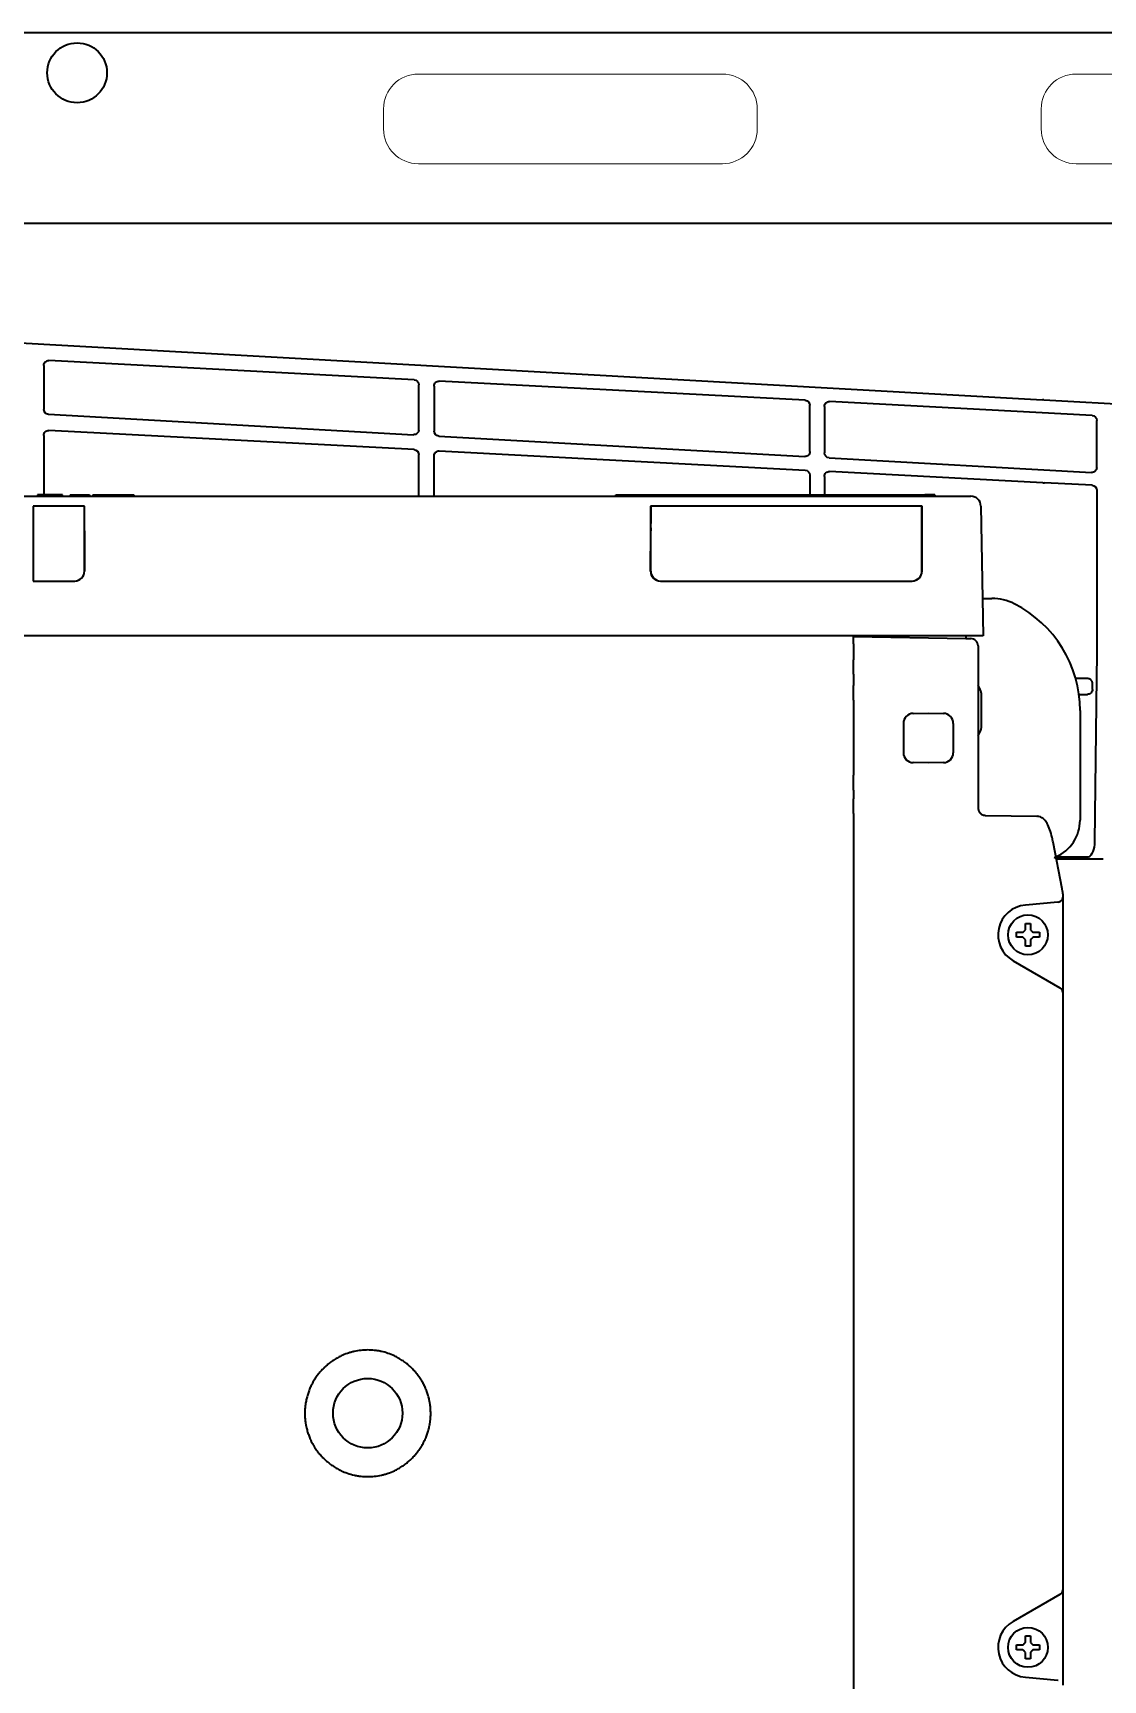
# Model space of a CAD drawing. Extents: x 5809 to 10669, y -850 to 3886.
# Drawn here: x 8497.3 to 8712, y 3497 to 3827.5 of the extents above; entities that cross this region are included whole.
import ezdxf

# ---------------------------------------------------------------- set-up
doc = ezdxf.new("R2010")
doc.units = 0
doc.header["$LTSCALE"] = 5
doc.layers.get('0').update_dxf_attribs({"linetype": 'CONTINUOUS', "lineweight": 0})
doc.layers.add('1', color=7, linetype='CONTINUOUS', true_color=0xffffff)

msp = doc.modelspace()

# ---------------------------------------------------------------- linework, layer by layer
for p, q in [((8635.64, 3819.28), (8574.64, 3819.28)), ((8767.64, 3819.28), (8706.64, 3819.28)), ((8567.64, 3812.28), (8567.64, 3808.28)), ((8642.64, 3808.28), (8642.64, 3812.28)), ((8699.64, 3812.28), (8699.64, 3808.28)), ((8574.64, 3801.28), (8635.64, 3801.28)), ((8706.64, 3801.28), (8767.64, 3801.28))]:
    msp.add_line(p, q)
for centre, start, end in [((8574.64, 3812.28), 90, 180), ((8635.64, 3812.28), 0, 90), ((8706.64, 3812.28), 90, 180), ((8574.64, 3808.28), 180, 270), ((8635.64, 3808.28), 270, 0), ((8706.64, 3808.28), 180, 270)]:
    msp.add_arc(centre, 7, start, end)
at = {"layer": '1', "color": 7, "linetype": 'Continuous', "lineweight": 35}
for p, q in [((9230.14, 3827.53), (8376.14, 3827.53)), ((9178.12, 3789.28), (8428.03, 3789.28)), ((8415.47, 3769.74), (8699.86, 3753.89)), ((8573.77, 3757.92), (8500.49, 3761.77)), ((8499.44, 3760.77), (8499.44, 3751.98)), ((8574.71, 3747.9), (8574.71, 3756.92)), ((8577.78, 3756.66), (8577.78, 3747.62)), ((8652.28, 3753.8), (8578.83, 3757.65)), ((8653.22, 3743.52), (8653.22, 3752.8)), ((8656.12, 3752.54), (8656.12, 3743.25)), ((8709.83, 3750.76), (8657.17, 3753.54)), ((8700.19, 3753.87), (8803.03, 3748.3)), ((8500.38, 3750.99), (8573.66, 3746.9)), ((8710.78, 3740.33), (8710.78, 3749.76)), ((8499.44, 3746.75), (8499.44, 3734.83)), ((8573.77, 3743.9), (8500.49, 3747.75)), ((8578.72, 3746.62), (8652.17, 3742.52)), ((8574.71, 3734.53), (8574.71, 3742.91)), ((8577.78, 3734.53), (8577.78, 3742.64)), ((8578.83, 3743.63), (8652.28, 3739.78)), ((8657.07, 3742.25), (8709.73, 3739.33)), ((8653.22, 3738.78), (8653.22, 3734.83)), ((8699.94, 3737.27), (8657.17, 3739.52)), ((8656.12, 3738.52), (8656.12, 3734.83)), ((8709.83, 3736.74), (8700.26, 3737.26)), ((8710.78, 3735.74), (8710.78, 3705.87)), ((8443.43, 3734.53), (8685.52, 3734.53)), ((8497.34, 3732.53), (8497.33, 3717.53)), ((8507.62, 3732.53), (8497.34, 3732.53)), ((8497.35, 3732.28), (8497.34, 3717.53)), ((8498.22, 3734.83), (8498.22, 3734.53)), ((8503.22, 3734.83), (8498.22, 3734.83)), ((8503.22, 3734.53), (8503.22, 3734.83)), ((8504.72, 3734.83), (8508.63, 3734.83)), ((8504.72, 3734.83), (8504.72, 3734.53)), ((8507.63, 3719.53), (8507.62, 3732.53)), ((8508.63, 3734.83), (8508.63, 3734.53)), ((8509.31, 3734.83), (8517.55, 3734.83)), ((8509.31, 3734.83), (8509.31, 3734.53)), ((8517.55, 3734.83), (8517.55, 3734.53)), ((8614.27, 3734.83), (8616.27, 3734.83)), ((8614.27, 3734.53), (8614.27, 3734.83)), ((8616.27, 3734.83), (8676.27, 3734.83)), ((8621.24, 3732.53), (8621.23, 3719.53)), ((8675.71, 3732.53), (8621.24, 3732.53)), ((8621.28, 3732.28), (8621.27, 3729.1)), ((8641.19, 3734.83), (8641.19, 3734.98)), ((8675.68, 3719.53), (8675.67, 3732.28)), ((8675.71, 3719.53), (8675.71, 3732.53)), ((8678.27, 3734.83), (8676.27, 3734.83)), ((8678.27, 3734.83), (8678.27, 3734.53)), ((8687.52, 3732.56), (8687.97, 3706.53)), ((8507.61, 3727.63), (8507.62, 3719.53)), ((8621.25, 3719.53), (8621.26, 3727.63)), ((8621.23, 3719.53), (8621.25, 3719.53)), ((8675.68, 3719.53), (8675.71, 3719.53)), ((8497.33, 3717.53), (8505.62, 3717.53)), ((8623.23, 3717.53), (8673.71, 3717.53)), ((8687.84, 3714.03), (8689.73, 3714.03)), ((8685.97, 3706.53), (8442.97, 3706.53)), ((8661.97, 3704.91), (8661.97, 3706.41)), ((8661.97, 3706.41), (8684.52, 3706.02)), ((8684.47, 3706.53), (8684.47, 3706.02)), ((8684.52, 3706.02), (8685.5, 3706)), ((8687.97, 3706.53), (8685.97, 3706.53)), ((8661.97, 3704.91), (8661.97, 3701.74)), ((8686.97, 3704.5), (8686.97, 3701.74)), ((8661.97, 3698.81), (8661.97, 3701.74)), ((8661.97, 3698.81), (8661.97, 3696.55)), ((8661.97, 3693.62), (8661.97, 3696.55)), ((8686.97, 3698.62), (8686.97, 3696.35)), ((8708.83, 3697.95), (8706.55, 3697.95)), ((8706.57, 3697.88), (8706.57, 3697.88)), ((8709.92, 3695.77), (8709.92, 3696.99)), ((8710.74, 3698.27), (8710.33, 3665.22)), ((8661.97, 3693.62), (8661.97, 3678.54)), ((8686.97, 3693.62), (8686.97, 3678.54)), ((8687.67, 3688.78), (8687.67, 3694.28)), ((8707.2, 3694.77), (8708.92, 3694.77)), ((8708.92, 3694.77), (8708.92, 3694.77)), ((8673.94, 3690.97), (8676.97, 3691.03)), ((8676.97, 3691.03), (8680.01, 3690.97)), ((8707.42, 3691.53), (8707.42, 3669.53)), ((8671.97, 3688.97), (8671.97, 3683.08)), ((8681.97, 3688.97), (8681.97, 3683.08)), ((8676.97, 3681.03), (8673.94, 3681.08)), ((8680.01, 3681.08), (8676.97, 3681.03)), ((8661.97, 3675.59), (8661.97, 3678.54)), ((8686.97, 3675.84), (8686.97, 3674.06)), ((8661.97, 3675.59), (8661.97, 3673.82)), ((8661.97, 3670.86), (8661.97, 3673.82)), ((8661.97, 3670.86), (8661.97, 3411.24)), ((8687.71, 3670.65), (8687.74, 3670.69)), ((8688.45, 3670.5), (8698.74, 3670.32)), ((8703.82, 3655.73), (8702.02, 3665.12)), ((8708.83, 3662.12), (8703.36, 3662.12)), ((8712.04, 3661.71), (8703.36, 3661.71)), ((8702.99, 3653.08), (8696.45, 3652.5)), ((8703.06, 3653.08), (8702.99, 3653.08)), ((8703.97, 3654.76), (8703.97, 3654.08)), ((8703.97, 3654.08), (8703.97, 3652.07)), ((8703.97, 3652.07), (8703.97, 3637.27)), ((8694.67, 3646.53), (8694.67, 3647.03)), ((8694.67, 3646.03), (8694.67, 3646.53)), ((8699.27, 3647.03), (8699.27, 3646.53)), ((8699.27, 3646.53), (8699.27, 3646.03)), ((8693.97, 3641.33), (8703.4, 3635.89)), ((8703.97, 3637.27), (8703.97, 3634.98)), ((8703.4, 3635.89), (8703.47, 3635.85)), ((8703.97, 3634.98), (8703.97, 3515.07)), ((8703.4, 3514.17), (8693.97, 3508.72)), ((8703.47, 3514.21), (8703.4, 3514.17)), ((8703.97, 3515.07), (8703.97, 3512.78)), ((8703.97, 3512.78), (8703.97, 3497.98)), ((8694.67, 3503.53), (8694.67, 3504.03)), ((8699.27, 3504.03), (8699.27, 3503.53)), ((8694.67, 3503.03), (8694.67, 3503.53)), ((8699.27, 3503.53), (8699.27, 3503.03)), ((8696.45, 3497.55), (8702.99, 3496.98)), ((8703.97, 3497.98), (8703.97, 3495.97)), ((8702.99, 3496.98), (8703.06, 3496.97))]:
    msp.add_line(p, q, dxfattribs=at)
at = {"layer": '1', "color": 51, "linetype": 'Continuous', "lineweight": 13}
for p, q in [((8616.27, 3734.83), (8616.27, 3734.53)), ((8676.27, 3734.53), (8676.27, 3734.83))]:
    msp.add_line(p, q, dxfattribs=at)
at = {"layer": '1', "color": 7, "linetype": 'Continuous', "lineweight": 35}
for centre, radius in [((8506.14, 3819.53), 6), ((8696.97, 3646.53), 4), ((8564.47, 3550.53), 6.97), ((8696.97, 3503.53), 4)]:
    msp.add_circle(centre, radius, dxfattribs=at)
for centre, radius, start, end in [((8685.52, 3732.53), 2, 1, 90), ((8689.73, 3704.03), 10, 63.2345, 90), ((8683.42, 3691.53), 24, 0, 63.2345), ((8685.47, 3704.5), 1.5, 0, 89), ((8683.42, 3694.28), 4.25, 0, 33.3561), ((8673.97, 3688.97), 2, 91, 180), ((8679.97, 3688.97), 2, 0, 89), ((8683.42, 3688.78), 4.25, 326.6439, 0), ((8673.97, 3683.08), 2, 180, 269), ((8679.97, 3683.08), 2, 271, 0), ((8688.47, 3672), 1.5, 240.8126, 269), ((8699.42, 3669.53), 8, 293.2873, 0), ((8702.97, 3654.08), 1, 275, 0), ((8696.97, 3646.53), 6, 95, 240), ((8702.97, 3634.98), 1, 0, 60), ((8702.97, 3515.07), 1, 300, 0), ((8696.97, 3503.53), 6, 120, 265)]:
    msp.add_arc(centre, radius, start, end, dxfattribs=at)
at = {"layer": '1', "color": 7, "linetype": 'Continuous', "lineweight": 35, "extrusion": (0, 0, -1)}
for centre, major_axis, ratio, start_param, end_param in [((8500.44, 3760.77), (0.829, 0.56), 0.999069, 3.735813, 5.359692), ((8573.71, 3756.92), (0.996, 0.091), 0.99936, -1.425283, 0.090602), ((8578.78, 3756.66), (0.829, 0.56), 0.999069, 3.735813, 5.359692), ((8500.44, 3751.98), (-0.821, 0.571), 0.999112, 4.158901, 5.674785), ((8652.22, 3752.8), (0.996, 0.091), 0.99936, -1.425283, 0.090602), ((8657.12, 3752.54), (0.829, 0.56), 0.999069, 3.735813, 5.359692), ((8700.19, 3754.43), (-10.7, 0.58), 0.052331, 4.709548, 4.740214), ((8709.78, 3749.76), (-0.947, 0.321), 0.99941, 1.29871, 2.814595), ((8500.44, 3746.75), (0.865, 0.501), 0.998992, 3.666843, 5.290721), ((8573.71, 3747.9), (-0.996, 0.089), 0.999321, 3.053132, 4.677011), ((8578.78, 3747.62), (-0.821, 0.571), 0.999112, 4.158901, 5.674785), ((8573.71, 3742.9), (-0.999, 0.037), 0.999278, 1.58848, 3.104364), ((8578.78, 3742.64), (0.829, 0.56), 0.999069, 3.735813, 5.359692), ((8652.22, 3743.52), (-0.996, 0.089), 0.999321, 3.053132, 4.677011), ((8657.12, 3743.25), (-0.821, 0.571), 0.999112, 4.158901, 5.674785), ((8652.22, 3738.78), (0.996, 0.091), 0.99936, -1.425283, 0.090602), ((8657.12, 3738.52), (0.829, 0.56), 0.999069, 3.735813, 5.359692), ((8709.78, 3740.33), (-0.312, 0.954), 0.996071, 1.887026, 3.510904), ((8700.26, 3736.69), (-10.7, 0.58), 0.052331, 1.537291, 1.567956), ((8709.78, 3735.74), (-0.947, 0.321), 0.99941, 1.29871, 2.814595), ((8710.55, 3705.87), (0, 13.25), 0.017455, 1.570796, 2.181662), ((8708.83, 3698.05), (-1.9, 0), 0.052408, 4.665466, 4.712389), ((8708.92, 3695.78), (0, 1), 0.995902, 1.570796, 3.141593), ((8708.83, 3665.28), (0, 3.21), 0.466805, 1.58825, 2.942977), ((8703.37, 3663.71), (-1.49, 1.34), 0.998167, 4.418866, 4.568634)]:
    msp.add_ellipse(centre, major_axis=major_axis, ratio=ratio, start_param=start_param, end_param=end_param, dxfattribs=at)
at = {"layer": '1', "color": 7, "linetype": 'Continuous', "lineweight": 35}
for centre, major_axis, ratio, start_param, end_param in [((8621.28, 3732.28), (0, 0.25), 0.034921, 0, 1.553343), ((8675.66, 3732.28), (0, 0.25), 0.034921, -1.553343, 0), ((8621.17, 3729.15), (0, 3), 0.034921, 4.389487, 4.694936), ((8621.33, 3727.56), (0, 2), 0.034921, 1.247894, 1.53589), ((8505.62, 3719.53), (-1.91, 0.6), 0.998143, 1.876469, 3.447265), ((8505.62, 3719.53), (-1.7, 1.05), 0.998638, 2.15093, 3.695533), ((8623.23, 3719.53), (1.9, 0.63), 0.998478, 2.819577, 4.390373), ((8623.26, 3719.53), (1.7, 1.05), 0.998638, 2.587653, 4.158449), ((8673.68, 3719.53), (-1.85, 0.77), 0.999139, 1.963648, 3.534444), ((8673.71, 3719.53), (-1.9, 0.63), 0.998478, 1.892812, 3.463608)]:
    msp.add_ellipse(centre, major_axis=major_axis, ratio=ratio, start_param=start_param, end_param=end_param, dxfattribs=at)
for points, degree, knots in [([(8686.97, 3701.74), (8686.97, 3700.92), (8686.97, 3700.2), (8686.97, 3698.99), (8686.97, 3698.62)], 2, [0, 0, 0, 0.5, 0.5, 1, 1, 1]), ([(8709.92, 3696.99), (8709.92, 3697), (8709.92, 3697.02), (8709.92, 3697.06), (8709.92, 3697.08), (8709.91, 3697.13), (8709.91, 3697.16), (8709.9, 3697.21), (8709.89, 3697.23), (8709.88, 3697.26), (8709.88, 3697.28), (8709.86, 3697.32), (8709.85, 3697.35), (8709.83, 3697.41), (8709.81, 3697.44), (8709.78, 3697.49), (8709.77, 3697.51), (8709.73, 3697.56), (8709.71, 3697.58), (8709.67, 3697.63), (8709.65, 3697.65), (8709.61, 3697.69), (8709.59, 3697.71), (8709.54, 3697.75), (8709.52, 3697.77), (8709.44, 3697.82), (8709.39, 3697.85), (8709.31, 3697.88), (8709.3, 3697.88), (8709.26, 3697.89), (8709.25, 3697.9), (8709.2, 3697.91), (8709.17, 3697.92), (8709.1, 3697.94), (8709.07, 3697.94), (8709, 3697.95), (8708.96, 3697.95), (8708.92, 3697.95)], 3, [0, 0, 0, 0, 0.03125, 0.03125, 0.0625, 0.0625, 0.125, 0.125, 0.15625, 0.15625, 0.1875, 0.1875, 0.25, 0.25, 0.3125, 0.3125, 0.375, 0.375, 0.4375, 0.4375, 0.5, 0.5, 0.5625, 0.5625, 0.625, 0.625, 0.75, 0.75, 0.78125, 0.78125, 0.8125, 0.8125, 0.875, 0.875, 0.9375, 0.9375, 1, 1, 1, 1]), ([(8686.97, 3672), (8686.97, 3672), (8686.97, 3672), (8686.97, 3671.96), (8686.98, 3671.86), (8687, 3671.72), (8687.02, 3671.62), (8687.03, 3671.57)], 3, [0, 0, 0, 0, 0.000025, 0.000025, 0.33335, 0.666675, 1, 1, 1, 1]), ([(8687.03, 3671.57), (8687.04, 3671.57), (8687.04, 3671.56), (8687.05, 3671.54), (8687.05, 3671.52), (8687.06, 3671.51), (8687.06, 3671.49), (8687.07, 3671.47), (8687.08, 3671.45), (8687.08, 3671.44), (8687.09, 3671.42), (8687.1, 3671.4), (8687.1, 3671.39), (8687.11, 3671.37), (8687.12, 3671.35), (8687.13, 3671.33), (8687.14, 3671.32), (8687.15, 3671.3), (8687.16, 3671.28), (8687.16, 3671.27), (8687.17, 3671.25), (8687.18, 3671.23), (8687.19, 3671.22), (8687.2, 3671.2), (8687.21, 3671.18), (8687.23, 3671.17), (8687.24, 3671.15), (8687.25, 3671.13), (8687.26, 3671.12), (8687.27, 3671.1), (8687.28, 3671.09), (8687.3, 3671.07), (8687.31, 3671.06), (8687.32, 3671.04), (8687.33, 3671.02), (8687.35, 3671.01), (8687.36, 3670.99), (8687.37, 3670.98), (8687.39, 3670.96), (8687.4, 3670.95), (8687.42, 3670.93), (8687.43, 3670.92), (8687.45, 3670.91), (8687.46, 3670.89), (8687.48, 3670.88), (8687.49, 3670.86), (8687.51, 3670.85), (8687.53, 3670.84), (8687.54, 3670.82), (8687.56, 3670.81), (8687.58, 3670.8), (8687.59, 3670.78), (8687.61, 3670.77), (8687.63, 3670.76), (8687.65, 3670.75), (8687.67, 3670.74), (8687.68, 3670.72), (8687.7, 3670.71), (8687.72, 3670.7), (8687.74, 3670.69), (8687.74, 3670.69)], 3, [0, 0, 0, 0, 0.015471, 0.031003, 0.046598, 0.062255, 0.077974, 0.093755, 0.109598, 0.125503, 0.141471, 0.1575, 0.173591, 0.189745, 0.20596, 0.222238, 0.238578, 0.25498, 0.271444, 0.28797, 0.304558, 0.321209, 0.337921, 0.354696, 0.371533, 0.388432, 0.405393, 0.422416, 0.439502, 0.456649, 0.473859, 0.491131, 0.508465, 0.525861, 0.54332, 0.56084, 0.578423, 0.596068, 0.613775, 0.631545, 0.649376, 0.66727, 0.685226, 0.703245, 0.721325, 0.739468, 0.757673, 0.77594, 0.794269, 0.812661, 0.831115, 0.849631, 0.868209, 0.886849, 0.905552, 0.924317, 0.943145, 0.962034, 0.980986, 1, 1, 1, 1]), ([(8702.02, 3665.12), (8701.96, 3665.44), (8701.77, 3666.35), (8701.39, 3667.68), (8700.9, 3668.82), (8700.34, 3669.61), (8699.63, 3670.17), (8699.05, 3670.29), (8698.74, 3670.32)], 3, [0, 0, 0, 0, 0.11439, 0.340211, 0.575406, 0.741928, 0.873905, 1, 1, 1, 1]), ([(8703.36, 3661.71), (8703.36, 3661.71), (8703.34, 3661.71), (8703.32, 3661.71), (8703.3, 3661.71), (8703.28, 3661.71), (8703.25, 3661.71), (8703.23, 3661.71), (8703.21, 3661.71), (8703.19, 3661.72), (8703.17, 3661.72), (8703.14, 3661.72), (8703.12, 3661.72), (8703.1, 3661.73), (8703.08, 3661.73), (8703.06, 3661.73), (8703.04, 3661.74), (8703.01, 3661.74), (8702.99, 3661.74), (8702.97, 3661.75), (8702.95, 3661.75), (8702.93, 3661.76), (8702.91, 3661.76), (8702.89, 3661.77), (8702.86, 3661.77), (8702.84, 3661.78), (8702.82, 3661.78), (8702.8, 3661.79), (8702.78, 3661.79), (8702.76, 3661.8), (8702.74, 3661.81), (8702.72, 3661.81), (8702.7, 3661.82), (8702.68, 3661.83), (8702.65, 3661.84), (8702.63, 3661.84), (8702.61, 3661.85), (8702.59, 3661.86), (8702.57, 3661.87), (8702.55, 3661.88), (8702.53, 3661.89), (8702.52, 3661.89), (8702.51, 3661.9)], 3, [0, 0, 0, 0, 0.024913, 0.049823, 0.074731, 0.099637, 0.124542, 0.149446, 0.17435, 0.199254, 0.22416, 0.249067, 0.273976, 0.298889, 0.323805, 0.348725, 0.37365, 0.39858, 0.423516, 0.448458, 0.473408, 0.498365, 0.52333, 0.548304, 0.573288, 0.598282, 0.623286, 0.648301, 0.673328, 0.698368, 0.72342, 0.748486, 0.773565, 0.798659, 0.823768, 0.848893, 0.874034, 0.899192, 0.924367, 0.949559, 0.97477, 1, 1, 1, 1]), ([(8703.36, 3662.12), (8703.31, 3662.12), (8703.25, 3662.12), (8703.13, 3662.13), (8703.07, 3662.14), (8702.96, 3662.16), (8702.9, 3662.17), (8702.82, 3662.2), (8702.79, 3662.21), (8702.74, 3662.23), (8702.71, 3662.24), (8702.68, 3662.26)], 3, [0, 0, 0, 0, 0.25, 0.25, 0.5, 0.5, 0.75, 0.75, 0.875, 0.875, 1, 1, 1, 1]), ([(8709.13, 3662.13), (8709.08, 3662.12), (8709.03, 3662.12), (8708.93, 3662.12), (8708.88, 3662.12), (8708.83, 3662.12)], 3, [0, 0, 0, 0, 0.5, 0.5, 1, 1, 1, 1]), ([(8694.67, 3647.03), (8694.88, 3647.03), (8695.09, 3647.03), (8695.41, 3647.03), (8695.52, 3647.03), (8695.74, 3647.03), (8695.86, 3647.03), (8695.97, 3647.03)], 3, [0, 0, 0, 0, 0.5, 0.5, 0.75, 0.75, 1, 1, 1, 1]), ([(8697.47, 3648.83), (8697.47, 3648.62), (8697.47, 3648.41), (8697.47, 3648.09), (8697.47, 3647.98), (8697.47, 3647.75), (8697.47, 3647.64), (8697.47, 3647.53)], 3, [0, 0, 0, 0, 0.5, 0.5, 0.75, 0.75, 1, 1, 1, 1]), ([(8696.47, 3644.23), (8696.47, 3644.43), (8696.47, 3644.64), (8696.47, 3644.96), (8696.47, 3645.07), (8696.47, 3645.3), (8696.47, 3645.41), (8696.47, 3645.53)], 3, [0, 0, 0, 0, 0.5, 0.5, 0.75, 0.75, 1, 1, 1, 1]), ([(8699.27, 3646.03), (8699.07, 3646.03), (8698.86, 3646.03), (8698.54, 3646.03), (8698.43, 3646.03), (8698.2, 3646.03), (8698.09, 3646.03), (8697.97, 3646.03)], 3, [0, 0, 0, 0, 0.5, 0.5, 0.75, 0.75, 1, 1, 1, 1]), ([(8559.14, 3562.01), (8558.87, 3561.89), (8558.6, 3561.75), (8558.08, 3561.45), (8557.57, 3561.14), (8556.84, 3560.63), (8556.37, 3560.25), (8556.03, 3559.95), (8555.92, 3559.85), (8555.76, 3559.69), (8555.7, 3559.64), (8555.6, 3559.53), (8555.33, 3559.27), (8554.88, 3558.77), (8554.32, 3558.07), (8553.81, 3557.33), (8553.51, 3556.81), (8553.33, 3556.48), (8553.3, 3556.41), (8553.23, 3556.28), (8553.19, 3556.21), (8553.09, 3556.01), (8553.03, 3555.87), (8552.84, 3555.46), (8552.62, 3554.91), (8552.34, 3554.06), (8552.19, 3553.48), (8552.06, 3552.9), (8552.01, 3552.6), (8551.96, 3552.23), (8551.95, 3552.15), (8551.93, 3552), (8551.9, 3551.78), (8551.88, 3551.55), (8551.85, 3551.1), (8551.83, 3550.51), (8551.86, 3549.61), (8551.92, 3549.02), (8551.99, 3548.57), (8552.02, 3548.35), (8552.06, 3548.13), (8552.09, 3547.98), (8552.11, 3547.91), (8552.19, 3547.54), (8552.26, 3547.25), (8552.43, 3546.67), (8552.61, 3546.11), (8552.95, 3545.28), (8553.21, 3544.74), (8553.43, 3544.34), (8553.5, 3544.21), (8553.62, 3544.02), (8553.65, 3543.95), (8553.73, 3543.82), (8553.93, 3543.5), (8554.31, 3542.95), (8554.87, 3542.25), (8555.47, 3541.59), (8555.91, 3541.17), (8556.19, 3540.92), (8556.24, 3540.87), (8556.36, 3540.78), (8556.42, 3540.73), (8556.59, 3540.58), (8556.71, 3540.49), (8557.07, 3540.21), (8557.56, 3539.87), (8558.32, 3539.4), (8558.86, 3539.12), (8559.13, 3538.99)], 3, [0, 0, 0, 0, 0.03125, 0.03125, 0.0625, 0.09375, 0.125, 0.125, 0.140625, 0.140625, 0.148438, 0.148438, 0.15625, 0.1875, 0.21875, 0.25, 0.28125, 0.28125, 0.289063, 0.289063, 0.296875, 0.296875, 0.3125, 0.3125, 0.34375, 0.375, 0.40625, 0.40625, 0.4375, 0.4375, 0.445313, 0.445313, 0.453125, 0.46875, 0.46875, 0.5, 0.53125, 0.5625, 0.5625, 0.578125, 0.585938, 0.585938, 0.59375, 0.59375, 0.625, 0.625, 0.65625, 0.6875, 0.71875, 0.71875, 0.734375, 0.734375, 0.742188, 0.742188, 0.75, 0.78125, 0.8125, 0.84375, 0.875, 0.875, 0.882812, 0.882812, 0.890625, 0.890625, 0.90625, 0.90625, 0.9375, 0.96875, 1, 1, 1, 1]), ([(8569.81, 3562.01), (8569.39, 3562.21), (8568.54, 3562.56), (8567.66, 3562.81), (8567.15, 3562.92), (8567.09, 3562.93), (8566.98, 3562.96), (8566.81, 3562.99), (8566.64, 3563.02), (8566.3, 3563.08), (8566.08, 3563.11), (8565.39, 3563.18), (8564.93, 3563.21), (8564.01, 3563.21), (8563.1, 3563.16), (8562.19, 3563.01), (8561.69, 3562.9), (8561.63, 3562.88), (8561.52, 3562.86), (8561.35, 3562.81), (8561.18, 3562.77), (8560.85, 3562.68), (8560.63, 3562.61), (8559.98, 3562.38), (8559.56, 3562.21), (8559.14, 3562.01)], 3, [0, 0, 0, 0, 0.125, 0.25, 0.25, 0.265625, 0.265625, 0.28125, 0.3125, 0.3125, 0.375, 0.375, 0.5, 0.5, 0.625, 0.75, 0.75, 0.765625, 0.765625, 0.78125, 0.8125, 0.8125, 0.875, 0.875, 1, 1, 1, 1]), ([(8569.81, 3538.99), (8570.09, 3539.12), (8570.35, 3539.26), (8570.88, 3539.55), (8571.39, 3539.86), (8572.12, 3540.38), (8572.58, 3540.76), (8572.92, 3541.06), (8573.03, 3541.16), (8573.19, 3541.32), (8573.25, 3541.37), (8573.35, 3541.48), (8573.62, 3541.74), (8574.07, 3542.24), (8574.63, 3542.94), (8575.14, 3543.68), (8575.44, 3544.2), (8575.62, 3544.53), (8575.65, 3544.6), (8575.72, 3544.73), (8575.76, 3544.8), (8575.86, 3545), (8575.92, 3545.14), (8576.11, 3545.55), (8576.33, 3546.1), (8576.61, 3546.95), (8576.76, 3547.53), (8576.88, 3548.11), (8576.94, 3548.41), (8576.99, 3548.78), (8577, 3548.86), (8577.02, 3549.01), (8577.04, 3549.23), (8577.06, 3549.46), (8577.1, 3549.91), (8577.12, 3550.5), (8577.08, 3551.4), (8577.02, 3551.99), (8576.96, 3552.44), (8576.92, 3552.66), (8576.88, 3552.88), (8576.85, 3553.03), (8576.84, 3553.1), (8576.76, 3553.47), (8576.68, 3553.76), (8576.52, 3554.34), (8576.33, 3554.9), (8575.99, 3555.73), (8575.73, 3556.27), (8575.51, 3556.67), (8575.44, 3556.8), (8575.33, 3556.99), (8575.29, 3557.06), (8575.21, 3557.19), (8575.01, 3557.51), (8574.63, 3558.06), (8574.07, 3558.76), (8573.47, 3559.42), (8573.04, 3559.84), (8572.75, 3560.09), (8572.7, 3560.14), (8572.58, 3560.23), (8572.52, 3560.28), (8572.35, 3560.43), (8572.23, 3560.52), (8571.87, 3560.79), (8571.38, 3561.14), (8570.61, 3561.61), (8570.08, 3561.89), (8569.81, 3562.01)], 3, [0, 0, 0, 0, 0.03125, 0.03125, 0.0625, 0.09375, 0.125, 0.125, 0.140625, 0.140625, 0.148438, 0.148438, 0.15625, 0.1875, 0.21875, 0.25, 0.28125, 0.28125, 0.289063, 0.289063, 0.296875, 0.296875, 0.3125, 0.3125, 0.34375, 0.375, 0.40625, 0.40625, 0.4375, 0.4375, 0.445313, 0.445313, 0.453125, 0.46875, 0.46875, 0.5, 0.53125, 0.5625, 0.5625, 0.578125, 0.585938, 0.585938, 0.59375, 0.59375, 0.625, 0.625, 0.65625, 0.6875, 0.71875, 0.71875, 0.734375, 0.734375, 0.742188, 0.742188, 0.75, 0.78125, 0.8125, 0.84375, 0.875, 0.875, 0.882813, 0.882813, 0.890625, 0.890625, 0.90625, 0.90625, 0.9375, 0.96875, 1, 1, 1, 1]), ([(8559.13, 3538.99), (8559.55, 3538.8), (8560.4, 3538.45), (8561.29, 3538.2), (8561.79, 3538.09), (8561.85, 3538.07), (8561.96, 3538.05), (8562.13, 3538.02), (8562.3, 3537.98), (8562.64, 3537.93), (8562.87, 3537.9), (8563.55, 3537.82), (8564.01, 3537.79), (8564.93, 3537.79), (8565.85, 3537.85), (8566.76, 3538), (8567.26, 3538.11), (8567.32, 3538.12), (8567.43, 3538.15), (8567.6, 3538.19), (8567.77, 3538.24), (8568.1, 3538.33), (8568.32, 3538.4), (8568.97, 3538.62), (8569.4, 3538.8), (8569.81, 3538.99)], 3, [0, 0, 0, 0, 0.125, 0.25, 0.25, 0.265625, 0.265625, 0.28125, 0.3125, 0.3125, 0.375, 0.375, 0.5, 0.5, 0.625, 0.75, 0.75, 0.765625, 0.765625, 0.78125, 0.8125, 0.8125, 0.875, 0.875, 1, 1, 1, 1]), ([(8694.67, 3504.03), (8694.88, 3504.03), (8695.09, 3504.03), (8695.41, 3504.03), (8695.52, 3504.03), (8695.74, 3504.03), (8695.86, 3504.03), (8695.97, 3504.03)], 3, [0, 0, 0, 0, 0.5, 0.5, 0.75, 0.75, 1, 1, 1, 1]), ([(8697.47, 3505.83), (8697.47, 3505.62), (8697.47, 3505.41), (8697.47, 3505.09), (8697.47, 3504.98), (8697.47, 3504.75), (8697.47, 3504.64), (8697.47, 3504.53)], 3, [0, 0, 0, 0, 0.5, 0.5, 0.75, 0.75, 1, 1, 1, 1]), ([(8696.47, 3501.23), (8696.47, 3501.43), (8696.47, 3501.64), (8696.47, 3501.96), (8696.47, 3502.07), (8696.47, 3502.3), (8696.47, 3502.41), (8696.47, 3502.53)], 3, [0, 0, 0, 0, 0.5, 0.5, 0.75, 0.75, 1, 1, 1, 1]), ([(8699.27, 3503.03), (8699.07, 3503.03), (8698.86, 3503.03), (8698.54, 3503.03), (8698.43, 3503.03), (8698.2, 3503.03), (8698.09, 3503.03), (8697.97, 3503.03)], 3, [0, 0, 0, 0, 0.5, 0.5, 0.75, 0.75, 1, 1, 1, 1])]:
    msp.add_open_spline(points, degree=degree, knots=knots, dxfattribs=at)
for points, degree in [([(8686.97, 3696.35), (8686.97, 3693.62)], 1), ([(8686.97, 3678.54), (8686.97, 3675.84)], 1), ([(8686.97, 3674.06), (8686.97, 3673.66), (8686.97, 3672)], 2), ([(8703.87, 3655.53), (8703.84, 3655.62), (8703.82, 3655.73)], 2), ([(8703.96, 3654.77), (8703.98, 3655.19), (8703.86, 3655.52)], 2), ([(8695.97, 3647.03), (8696, 3647.05), (8696.04, 3647.1), (8696.12, 3647.17), (8696.19, 3647.24), (8696.26, 3647.31), (8696.33, 3647.38), (8696.4, 3647.45), (8696.45, 3647.5), (8696.47, 3647.53)], 3), ([(8696.47, 3647.53), (8696.47, 3647.58), (8696.47, 3647.69), (8696.47, 3647.85), (8696.47, 3648.01), (8696.47, 3648.16), (8696.47, 3648.32), (8696.47, 3648.47), (8696.47, 3648.64), (8696.47, 3648.76), (8696.47, 3648.83)], 3), ([(8696.47, 3648.83), (8696.64, 3648.83), (8696.97, 3648.83), (8697.31, 3648.83), (8697.47, 3648.83)], 3), ([(8697.47, 3647.53), (8697.5, 3647.5), (8697.55, 3647.45), (8697.62, 3647.38), (8697.7, 3647.3), (8697.77, 3647.23), (8697.83, 3647.16), (8697.9, 3647.1), (8697.95, 3647.05), (8697.97, 3647.03)], 3), ([(8697.97, 3647.03), (8698.03, 3647.03), (8698.14, 3647.03), (8698.3, 3647.03), (8698.46, 3647.03), (8698.61, 3647.03), (8698.76, 3647.03), (8698.92, 3647.03), (8699.09, 3647.03), (8699.21, 3647.03), (8699.27, 3647.03)], 3), ([(8695.97, 3646.03), (8695.92, 3646.03), (8695.81, 3646.03), (8695.65, 3646.03), (8695.49, 3646.03), (8695.33, 3646.03), (8695.18, 3646.03), (8695.03, 3646.03), (8694.86, 3646.03), (8694.74, 3646.03), (8694.67, 3646.03)], 3), ([(8696.47, 3645.53), (8696.45, 3645.55), (8696.4, 3645.6), (8696.32, 3645.68), (8696.25, 3645.75), (8696.18, 3645.82), (8696.11, 3645.89), (8696.04, 3645.96), (8696, 3646), (8695.97, 3646.03)], 3), ([(8697.47, 3644.23), (8697.31, 3644.23), (8696.97, 3644.23), (8696.64, 3644.23), (8696.47, 3644.23)], 3), ([(8697.97, 3646.03), (8697.95, 3646), (8697.9, 3645.95), (8697.83, 3645.88), (8697.76, 3645.81), (8697.69, 3645.74), (8697.62, 3645.67), (8697.54, 3645.6), (8697.5, 3645.55), (8697.47, 3645.53)], 3), ([(8697.47, 3645.53), (8697.47, 3645.47), (8697.47, 3645.36), (8697.47, 3645.2), (8697.47, 3645.04), (8697.47, 3644.89), (8697.47, 3644.74), (8697.47, 3644.58), (8697.47, 3644.41), (8697.47, 3644.29), (8697.47, 3644.23)], 3), ([(8695.97, 3504.03), (8696, 3504.05), (8696.04, 3504.1), (8696.12, 3504.17), (8696.19, 3504.24), (8696.26, 3504.31), (8696.33, 3504.38), (8696.4, 3504.45), (8696.45, 3504.5), (8696.47, 3504.53)], 3), ([(8696.47, 3504.53), (8696.47, 3504.58), (8696.47, 3504.69), (8696.47, 3504.85), (8696.47, 3505.01), (8696.47, 3505.16), (8696.47, 3505.32), (8696.47, 3505.47), (8696.47, 3505.64), (8696.47, 3505.76), (8696.47, 3505.83)], 3), ([(8696.47, 3505.83), (8696.64, 3505.83), (8696.97, 3505.83), (8697.31, 3505.83), (8697.47, 3505.83)], 3), ([(8697.47, 3504.53), (8697.5, 3504.5), (8697.55, 3504.45), (8697.62, 3504.38), (8697.7, 3504.3), (8697.77, 3504.23), (8697.83, 3504.16), (8697.9, 3504.1), (8697.95, 3504.05), (8697.97, 3504.03)], 3), ([(8697.97, 3504.03), (8698.03, 3504.03), (8698.14, 3504.03), (8698.3, 3504.03), (8698.46, 3504.03), (8698.61, 3504.03), (8698.76, 3504.03), (8698.92, 3504.03), (8699.09, 3504.03), (8699.21, 3504.03), (8699.27, 3504.03)], 3), ([(8695.97, 3503.03), (8695.92, 3503.03), (8695.81, 3503.03), (8695.65, 3503.03), (8695.49, 3503.03), (8695.33, 3503.03), (8695.18, 3503.03), (8695.03, 3503.03), (8694.86, 3503.03), (8694.74, 3503.03), (8694.67, 3503.03)], 3), ([(8696.47, 3502.53), (8696.45, 3502.55), (8696.4, 3502.6), (8696.32, 3502.68), (8696.25, 3502.75), (8696.18, 3502.82), (8696.11, 3502.89), (8696.04, 3502.96), (8696, 3503), (8695.97, 3503.03)], 3), ([(8697.47, 3501.23), (8697.31, 3501.23), (8696.97, 3501.23), (8696.64, 3501.23), (8696.47, 3501.23)], 3), ([(8697.97, 3503.03), (8697.95, 3503), (8697.9, 3502.95), (8697.83, 3502.88), (8697.76, 3502.81), (8697.69, 3502.74), (8697.62, 3502.67), (8697.54, 3502.6), (8697.5, 3502.55), (8697.47, 3502.53)], 3), ([(8697.47, 3502.53), (8697.47, 3502.47), (8697.47, 3502.36), (8697.47, 3502.2), (8697.47, 3502.04), (8697.47, 3501.89), (8697.47, 3501.74), (8697.47, 3501.58), (8697.47, 3501.41), (8697.47, 3501.29), (8697.47, 3501.23)], 3)]:
    msp.add_open_spline(points, degree=degree, dxfattribs=at)

doc.saveas('drawing.dxf')
